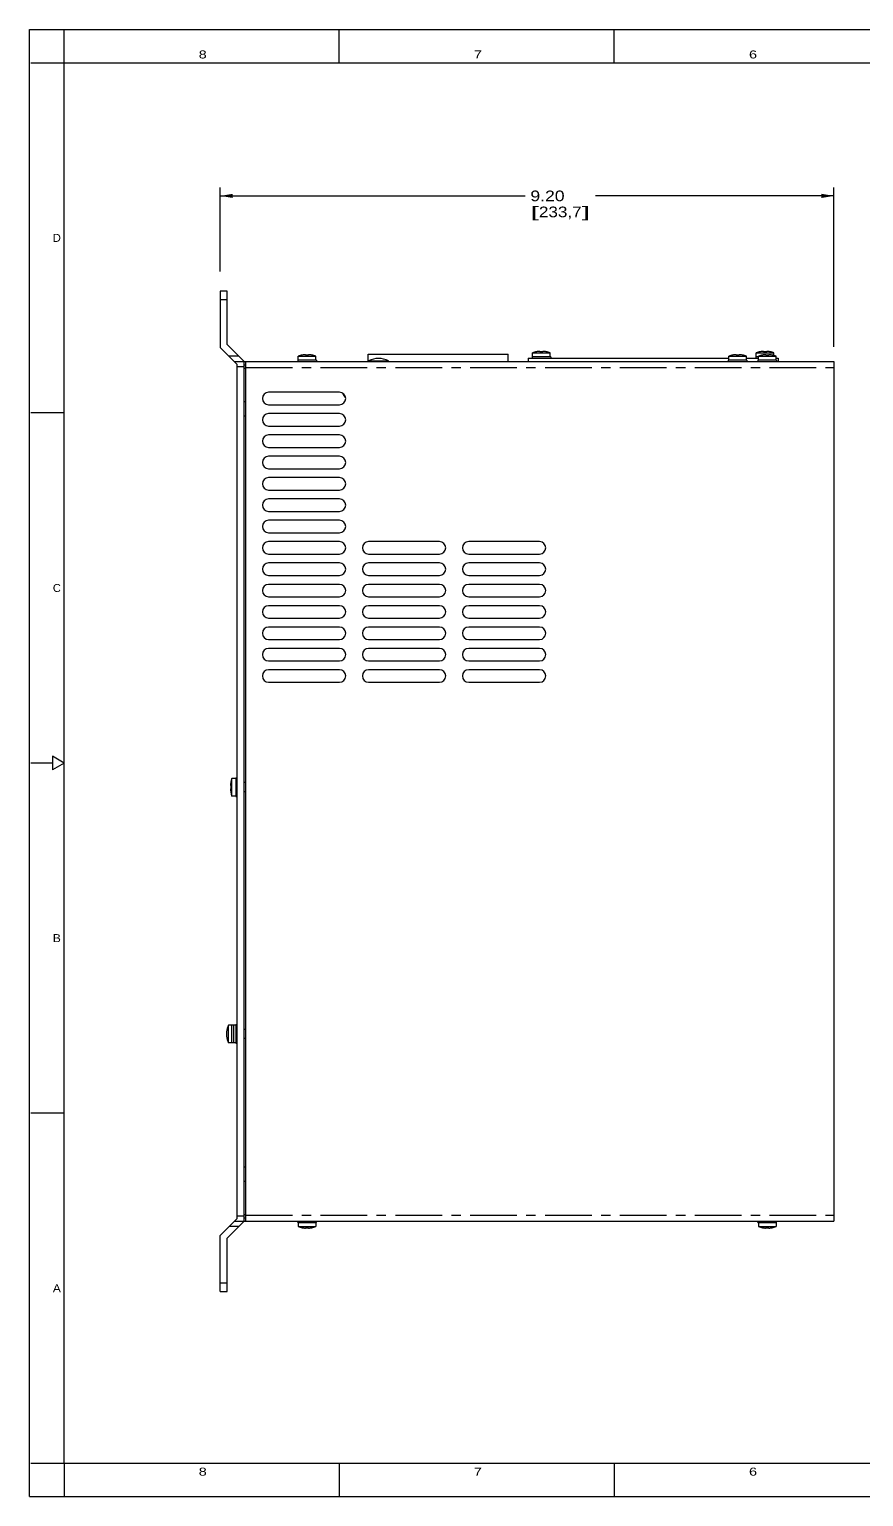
# Model space of a CAD drawing. Extents: x 0 to 34.1, y -0.3 to 21.7.
# Drawn here: x 0 to 12.51, y -0.26 to 21.74 of the extents above; entities that cross this region are included whole.
import ezdxf
from ezdxf.enums import TextEntityAlignment as Align

# ---------------------------------------------------------------- set-up
doc = ezdxf.new("R2010")
doc.units = 0
doc.header["$LTSCALE"] = 1.87
doc.linetypes.add('CENTER', pattern=[0.6, 0.375, -0.075, 0.075, -0.075])
doc.linetypes.add('DOT', pattern=[0.2, 0.1, -0.1])
doc.layers.get('0').update_dxf_attribs({"linetype": 'CONTINUOUS'})
doc.layers.add('DEFAULT_1', color=7, linetype='CENTER')
doc.dimstyles.get("Standard").update_dxf_attribs({"dimtxt": 2.5, "dimasz": 2.5, "dimexe": 1.25, "dimexo": 0.625, "dimtad": 1, "dimcen": 2.5, "dimazin": 3, "dimtfac": 1, "dimtmove": 0, "dimatfit": 3})

# ---------------------------------------------------------------- blocks, each defined once
blk = doc.blocks.new('*TEXT18')
at = {"color": 2, "linetype": 'BYBLOCK'}
blk.add_text('A', height=0.12, dxfattribs=at).set_placement((0.35213, 2.803332), (0.47213, 2.803332), align=Align.FIT)
blk = doc.blocks.new('*TEXT19')
at = {"color": 2, "linetype": 'BYBLOCK'}
blk.add_text('B', height=0.12, dxfattribs=at).set_placement((0.35213, 8.053332), (0.47213, 8.053332), align=Align.FIT)
blk = doc.blocks.new('*TEXT20')
at = {"color": 2, "linetype": 'BYBLOCK'}
blk.add_text('C', height=0.12, dxfattribs=at).set_placement((0.35213, 13.303332), (0.47213, 13.303332), align=Align.FIT)
blk = doc.blocks.new('*TEXT21')
at = {"color": 2, "linetype": 'BYBLOCK'}
blk.add_text('D', height=0.12, dxfattribs=at).set_placement((0.35213, 18.553332), (0.47213, 18.553332), align=Align.FIT)
blk = doc.blocks.new('*TEXT27')
at = {"color": 2, "linetype": 'BYBLOCK'}
blk.add_text('6', height=0.12, dxfattribs=at).set_placement((10.78963, 0.053332), (10.90963, 0.053332), align=Align.FIT)
blk = doc.blocks.new('*TEXT28')
at = {"color": 2, "linetype": 'BYBLOCK'}
blk.add_text('7', height=0.12, dxfattribs=at).set_placement((6.66463, 0.053332), (6.78463, 0.053332), align=Align.FIT)
blk = doc.blocks.new('*TEXT29')
at = {"color": 2, "linetype": 'BYBLOCK'}
blk.add_text('8', height=0.12, dxfattribs=at).set_placement((2.53965, 0.053332), (2.65965, 0.053332), align=Align.FIT)
blk = doc.blocks.new('*TEXT35')
at = {"color": 2, "linetype": 'BYBLOCK'}
blk.add_text('6', height=0.12, dxfattribs=at).set_placement((10.78963, 21.303332), (10.90963, 21.303332), align=Align.FIT)
blk = doc.blocks.new('*TEXT36')
at = {"color": 2, "linetype": 'BYBLOCK'}
blk.add_text('7', height=0.12, dxfattribs=at).set_placement((6.66463, 21.303332), (6.78463, 21.303332), align=Align.FIT)
blk = doc.blocks.new('*TEXT37')
at = {"color": 2, "linetype": 'BYBLOCK'}
blk.add_text('8', height=0.12, dxfattribs=at).set_placement((2.53965, 21.303332), (2.65965, 21.303332), align=Align.FIT)
blk = doc.blocks.new('*D65')
at = {"color": 2, "linetype": 'BYBLOCK'}
for p, q in [((2.862979, 18.111268), (2.862979, 19.367606)), ((12.062979, 16.97993), (12.062979, 19.367606)), ((2.862979, 19.242606), (7.431933, 19.242606)), ((12.062979, 19.242606), (8.487933, 19.242606))]:
    blk.add_line(p, q, dxfattribs=at)
for points in [[(3.050479, 19.211356), (3.050479, 19.273856), (2.862979, 19.242606)], [(11.875479, 19.273856), (11.875479, 19.211356), (12.062979, 19.242606)]]:
    blk.add_solid(points, dxfattribs=at)
for s, p, p2 in [('9.20', (7.511933, 19.162606), (8.023933, 19.162606)), ('[', (7.511933, 18.922606), (7.639933, 18.922606)), ('233,7', (7.639933, 18.922606), (8.279933, 18.922606)), (']', (8.279933, 18.922606), (8.407933, 18.922606))]:
    blk.add_text(s, height=0.16, dxfattribs=at).set_placement(p, p2, align=Align.FIT)

msp = doc.modelspace()

# ---------------------------------------------------------------- linework, layer by layer
for p, q in [((0, -0.26), (0, 21.74)), ((0, 21.74), (34, 21.74)), ((2.862979, 17.813116), (2.862979, 16.969624)), ((2.967979, 17.813116), (2.862979, 17.813116)), ((2.967979, 17.683116), (2.862979, 17.683116)), ((2.967979, 17.013116), (2.967979, 17.813116)), ((3.117979, 16.714624), (2.862979, 16.969624)), ((2.967979, 17.013116), (3.222979, 16.758116)), ((3.074487, 16.758116), (12.062979, 16.758116)), ((3.222979, 3.868116), (3.222979, 16.758116)), ((3.242979, 16.758116), (3.242979, 3.868116)), ((4.022979, 16.778116), (4.022979, 16.758116)), ((4.302977, 16.778116), (4.022981, 16.778116)), ((4.030479, 16.778116), (4.030479, 16.838116)), ((4.030479, 16.838116), (4.295479, 16.838116)), ((4.090086, 16.855006), (4.089531, 16.855621)), ((4.102652, 16.857311), (4.090086, 16.855006)), ((4.113947, 16.859002), (4.102785, 16.857331)), ((4.124198, 16.86023), (4.11416, 16.859028)), ((4.133625, 16.861103), (4.124385, 16.860247)), ((4.135147, 16.861161), (4.133625, 16.861103)), ((4.136695, 16.861211), (4.135147, 16.861161)), ((4.137612, 16.861161), (4.136695, 16.861211)), ((4.138517, 16.861103), (4.137612, 16.861161)), ((4.139243, 16.858438), (4.138517, 16.861103)), ((4.1402, 16.855006), (4.139243, 16.858438)), ((4.186711, 16.858421), (4.185758, 16.855006)), ((4.187441, 16.861103), (4.186711, 16.858421)), ((4.188347, 16.861161), (4.187441, 16.861103)), ((4.189263, 16.861211), (4.188347, 16.861161)), ((4.190811, 16.861161), (4.189263, 16.861211)), ((4.192334, 16.861103), (4.190811, 16.861161)), ((4.201402, 16.860267), (4.192334, 16.861103)), ((4.211609, 16.859056), (4.201574, 16.860247)), ((4.223058, 16.857352), (4.211798, 16.859028)), ((4.235872, 16.855006), (4.223173, 16.857331)), ((4.236427, 16.855621), (4.235872, 16.855006)), ((4.295479, 16.778116), (4.295479, 16.838116)), ((4.302979, 16.778116), (4.302979, 16.758116)), ((5.078979, 16.758116), (5.078979, 16.871416)), ((5.078979, 16.871416), (7.177979, 16.871416)), ((5.086479, 16.758116), (5.086479, 16.768782)), ((5.086479, 16.768782), (5.383479, 16.768782)), ((5.383479, 16.758116), (5.383479, 16.768782)), ((7.177979, 16.758116), (7.177979, 16.871416)), ((7.478479, 16.808116), (7.478479, 16.758116)), ((7.478479, 16.808116), (10.485479, 16.808116)), ((7.535979, 16.828116), (7.535979, 16.808116)), ((7.815977, 16.828116), (7.535981, 16.828116)), ((7.543479, 16.828116), (7.543479, 16.888116)), ((7.543479, 16.888116), (7.808479, 16.888116)), ((7.603086, 16.905006), (7.602531, 16.905621)), ((7.615652, 16.907311), (7.603086, 16.905006)), ((7.626947, 16.909002), (7.615785, 16.907331)), ((7.637198, 16.91023), (7.62716, 16.909028)), ((7.646625, 16.911103), (7.637385, 16.910247)), ((7.648147, 16.911161), (7.646625, 16.911103)), ((7.649695, 16.911211), (7.648147, 16.911161)), ((7.650612, 16.911161), (7.649695, 16.911211)), ((7.651517, 16.911103), (7.650612, 16.911161)), ((7.652243, 16.908438), (7.651517, 16.911103)), ((7.6532, 16.905006), (7.652243, 16.908438)), ((7.699711, 16.908421), (7.698758, 16.905006)), ((7.700441, 16.911103), (7.699711, 16.908421)), ((7.701347, 16.911161), (7.700441, 16.911103)), ((7.702263, 16.911211), (7.701347, 16.911161)), ((7.703811, 16.911161), (7.702263, 16.911211)), ((7.705334, 16.911103), (7.703811, 16.911161)), ((7.714402, 16.910267), (7.705334, 16.911103)), ((7.724609, 16.909056), (7.714574, 16.910247)), ((7.736058, 16.907352), (7.724798, 16.909028)), ((7.748872, 16.905006), (7.736173, 16.907331)), ((7.749427, 16.905621), (7.748872, 16.905006)), ((7.808479, 16.828116), (7.808479, 16.888116)), ((7.815979, 16.828116), (7.815979, 16.808116)), ((10.477979, 16.778116), (10.477979, 16.758116)), ((10.757977, 16.778116), (10.477982, 16.778116)), ((10.485479, 16.778116), (10.485479, 16.838116)), ((10.485479, 16.838116), (10.750479, 16.838116)), ((10.545086, 16.855006), (10.544531, 16.855621)), ((10.557668, 16.857312), (10.545086, 16.855006)), ((10.568901, 16.858996), (10.557668, 16.857312)), ((10.579329, 16.860242), (10.569043, 16.859013)), ((10.588625, 16.861103), (10.579329, 16.860242)), ((10.590147, 16.861161), (10.588625, 16.861103)), ((10.591695, 16.861211), (10.590147, 16.861161)), ((10.592612, 16.861161), (10.591695, 16.861211)), ((10.593517, 16.861103), (10.592612, 16.861161)), ((10.594249, 16.858416), (10.593517, 16.861103)), ((10.5952, 16.855006), (10.594249, 16.858416)), ((10.643347, 16.861161), (10.642441, 16.861103)), ((10.644263, 16.861211), (10.643347, 16.861161)), ((10.645811, 16.861161), (10.644263, 16.861211)), ((10.647334, 16.861103), (10.645811, 16.861161)), ((10.65663, 16.860242), (10.647334, 16.861103)), ((10.666789, 16.859032), (10.65663, 16.860242)), ((10.67829, 16.857312), (10.666915, 16.859013)), ((10.690872, 16.855006), (10.67829, 16.857312)), ((10.691427, 16.855621), (10.690872, 16.855006)), ((10.750479, 16.778116), (10.750479, 16.838116)), ((10.750479, 16.808116), (10.930479, 16.808116)), ((10.757979, 16.778116), (10.757979, 16.758116)), ((10.890979, 16.828116), (10.890979, 16.808116)), ((10.930479, 16.828116), (10.890981, 16.828116)), ((10.898479, 16.828116), (10.898479, 16.888116)), ((10.898479, 16.888116), (11.163479, 16.888116)), ((10.922979, 16.778116), (10.922979, 16.758116)), ((11.202977, 16.778116), (10.922981, 16.778116)), ((10.930479, 16.778116), (10.930479, 16.838116)), ((10.930479, 16.838116), (11.195479, 16.838116)), ((10.958086, 16.905006), (10.957531, 16.905621)), ((10.970652, 16.907311), (10.958086, 16.905006)), ((10.981947, 16.909002), (10.970785, 16.907331)), ((10.992198, 16.91023), (10.98216, 16.909028)), ((10.990086, 16.855006), (10.989531, 16.855621)), ((11.002652, 16.857311), (10.990086, 16.855006)), ((11.001625, 16.911103), (10.992385, 16.910247)), ((11.003147, 16.911161), (11.001625, 16.911103)), ((11.013947, 16.859002), (11.002785, 16.857331)), ((11.004695, 16.911211), (11.003147, 16.911161)), ((11.005612, 16.911161), (11.004695, 16.911211)), ((11.006517, 16.911103), (11.005612, 16.911161)), ((11.007243, 16.908438), (11.006517, 16.911103)), ((11.0082, 16.905006), (11.007243, 16.908438)), ((11.024198, 16.86023), (11.01416, 16.859028)), ((11.033625, 16.861103), (11.024385, 16.860247)), ((11.035147, 16.861161), (11.033625, 16.861103)), ((11.036695, 16.861211), (11.035147, 16.861161)), ((11.037612, 16.861161), (11.036695, 16.861211)), ((11.038517, 16.861103), (11.037612, 16.861161)), ((11.039243, 16.858438), (11.038517, 16.861103)), ((11.0402, 16.855006), (11.039243, 16.858438)), ((11.054711, 16.908421), (11.053758, 16.905006)), ((11.055441, 16.911103), (11.054711, 16.908421)), ((11.056347, 16.911161), (11.055441, 16.911103)), ((11.057263, 16.911211), (11.056347, 16.911161)), ((11.058811, 16.911161), (11.057263, 16.911211)), ((11.060334, 16.911103), (11.058811, 16.911161)), ((11.069402, 16.910267), (11.060334, 16.911103)), ((11.079609, 16.909056), (11.069574, 16.910247)), ((11.091058, 16.907352), (11.079798, 16.909028)), ((11.086711, 16.858421), (11.085758, 16.855006)), ((11.087441, 16.861103), (11.086711, 16.858421)), ((11.088347, 16.861161), (11.087441, 16.861103)), ((11.089263, 16.861211), (11.088347, 16.861161)), ((11.090811, 16.861161), (11.089263, 16.861211)), ((11.092334, 16.861103), (11.090811, 16.861161)), ((11.103872, 16.905006), (11.091173, 16.907331)), ((11.101402, 16.860267), (11.092334, 16.861103)), ((11.111609, 16.859056), (11.101574, 16.860247)), ((11.104427, 16.905621), (11.103872, 16.905006)), ((11.123058, 16.857352), (11.111798, 16.859028)), ((11.135872, 16.855006), (11.123173, 16.857331)), ((11.136427, 16.855621), (11.135872, 16.855006)), ((11.163479, 16.848913), (11.163479, 16.888116)), ((11.195479, 16.778116), (11.195479, 16.838116)), ((11.195479, 16.808116), (11.228479, 16.808116)), ((11.202979, 16.778116), (11.202979, 16.758116)), ((11.228479, 16.808116), (11.228479, 16.758116)), ((12.062979, 16.758116), (12.062979, 3.868116)), ((3.117979, 3.911609), (3.117979, 16.714624)), ((3.222979, 16.708116), (3.242979, 16.708116)), ((3.222979, 16.658116), (3.242979, 16.658116)), ((4.649479, 16.298116), (3.586479, 16.298116)), ((12.063865, 16.407148), (12.062979, 16.413066)), ((12.062979, 16.303172), (12.063891, 16.309297)), ((12.065093, 16.396898), (12.063891, 16.406935)), ((12.063919, 16.309486), (12.06511, 16.319522)), ((12.065966, 16.387471), (12.06511, 16.396711)), ((12.06513, 16.319693), (12.065966, 16.328762)), ((12.066024, 16.385948), (12.065966, 16.387471)), ((12.065966, 16.382578), (12.066024, 16.383484)), ((12.066024, 16.332749), (12.065966, 16.333654)), ((12.065966, 16.328762), (12.066024, 16.330284)), ((12.066074, 16.3844), (12.066024, 16.385948)), ((12.066024, 16.383484), (12.066074, 16.3844)), ((12.066074, 16.331832), (12.066024, 16.332749)), ((12.066024, 16.330284), (12.066074, 16.331832)), ((3.222979, 16.158116), (3.242979, 16.158116)), ((3.586479, 16.111116), (4.649479, 16.111116)), ((3.222979, 15.943852), (3.242979, 15.943852)), ((4.649479, 15.978116), (3.586479, 15.978116)), ((3.586479, 15.791116), (4.649479, 15.791116)), ((4.649479, 15.658116), (3.586479, 15.658116)), ((3.586479, 15.471116), (4.649479, 15.471116)), ((4.649479, 15.338116), (3.586479, 15.338116)), ((3.586479, 15.151116), (4.649479, 15.151116)), ((4.649479, 15.018116), (3.586479, 15.018116)), ((3.586479, 14.831116), (4.649479, 14.831116)), ((4.649479, 14.698116), (3.586479, 14.698116)), ((3.586479, 14.511116), (4.649479, 14.511116)), ((4.649479, 14.378116), (3.586479, 14.378116)), ((3.586479, 14.191116), (4.649479, 14.191116)), ((4.649479, 14.058116), (3.586479, 14.058116)), ((3.586479, 13.871116), (4.649479, 13.871116)), ((6.149479, 14.058116), (5.086479, 14.058116)), ((5.086479, 13.871116), (6.149479, 13.871116)), ((7.649479, 14.058116), (6.586479, 14.058116)), ((6.586479, 13.871116), (7.649479, 13.871116)), ((4.649479, 13.738116), (3.586479, 13.738116)), ((6.149479, 13.738116), (5.086479, 13.738116)), ((7.649479, 13.738116), (6.586479, 13.738116)), ((3.586479, 13.551116), (4.649479, 13.551116)), ((5.086479, 13.551116), (6.149479, 13.551116)), ((6.586479, 13.551116), (7.649479, 13.551116)), ((4.649479, 13.418116), (3.586479, 13.418116)), ((3.586479, 13.231116), (4.649479, 13.231116)), ((6.149479, 13.418116), (5.086479, 13.418116)), ((5.086479, 13.231116), (6.149479, 13.231116)), ((7.649479, 13.418116), (6.586479, 13.418116)), ((6.586479, 13.231116), (7.649479, 13.231116)), ((4.649479, 13.098116), (3.586479, 13.098116)), ((6.149479, 13.098116), (5.086479, 13.098116)), ((7.649479, 13.098116), (6.586479, 13.098116)), ((3.586479, 12.911116), (4.649479, 12.911116)), ((4.649479, 12.778116), (3.586479, 12.778116)), ((5.086479, 12.911116), (6.149479, 12.911116)), ((6.149479, 12.778116), (5.086479, 12.778116)), ((6.586479, 12.911116), (7.649479, 12.911116)), ((7.649479, 12.778116), (6.586479, 12.778116)), ((3.586479, 12.591116), (4.649479, 12.591116)), ((5.086479, 12.591116), (6.149479, 12.591116)), ((6.586479, 12.591116), (7.649479, 12.591116)), ((4.649479, 12.458116), (3.586479, 12.458116)), ((6.149479, 12.458116), (5.086479, 12.458116)), ((7.649479, 12.458116), (6.586479, 12.458116)), ((3.586479, 12.271116), (4.649479, 12.271116)), ((4.649479, 12.138116), (3.586479, 12.138116)), ((5.086479, 12.271116), (6.149479, 12.271116)), ((6.149479, 12.138116), (5.086479, 12.138116)), ((6.586479, 12.271116), (7.649479, 12.271116)), ((7.649479, 12.138116), (6.586479, 12.138116)), ((3.586479, 11.951116), (4.649479, 11.951116)), ((5.086479, 11.951116), (6.149479, 11.951116)), ((6.586479, 11.951116), (7.649479, 11.951116)), ((3.014934, 10.403948), (3.014884, 10.4024)), ((3.014884, 10.4024), (3.014934, 10.401484)), ((3.014934, 10.350749), (3.014884, 10.349832)), ((3.014884, 10.349832), (3.014934, 10.348284)), ((3.014992, 10.405471), (3.014934, 10.403948)), ((3.014934, 10.401484), (3.014992, 10.400578)), ((3.014992, 10.351654), (3.014934, 10.350749)), ((3.014934, 10.348284), (3.014992, 10.346762)), ((3.015834, 10.414597), (3.014992, 10.405471)), ((3.014992, 10.400578), (3.016557, 10.400154)), ((3.017669, 10.352383), (3.014992, 10.351654)), ((3.014992, 10.346762), (3.015851, 10.337495)), ((3.017052, 10.424839), (3.015851, 10.414737)), ((3.018774, 10.43637), (3.017075, 10.424994)), ((3.021089, 10.353337), (3.017669, 10.352383)), ((3.021089, 10.449009), (3.018774, 10.43637)), ((3.020474, 10.449564), (3.021089, 10.449009)), ((3.037979, 10.243616), (3.037979, 10.508616)), ((3.097979, 10.508616), (3.037979, 10.508616)), ((3.097979, 10.516116), (3.097979, 10.236116)), ((3.097979, 10.516116), (3.117979, 10.516116)), ((3.242979, 10.445116), (3.222979, 10.445116)), ((3.015865, 10.337342), (3.017075, 10.327239)), ((3.017096, 10.327065), (3.018774, 10.315862)), ((3.01879, 10.315754), (3.021089, 10.303223)), ((3.021089, 10.303223), (3.020474, 10.302668)), ((3.097979, 10.243616), (3.037979, 10.243616)), ((3.097979, 10.236116), (3.117979, 10.236116)), ((3.242979, 10.307116), (3.222979, 10.307116)), ((2.953552, 6.690708), (2.953473, 6.687624)), ((2.953473, 6.687624), (2.953549, 6.685856)), ((2.953549, 6.666376), (2.953473, 6.664609)), ((2.953473, 6.664609), (2.953552, 6.661524)), ((2.953549, 6.685856), (2.953664, 6.684154)), ((2.953664, 6.668078), (2.953549, 6.666376)), ((2.953668, 6.693583), (2.953552, 6.690708)), ((2.953552, 6.661524), (2.953668, 6.658649)), ((2.953664, 6.684154), (2.953813, 6.682506)), ((2.953813, 6.669727), (2.953664, 6.668078)), ((2.953813, 6.696267), (2.953668, 6.693583)), ((2.953668, 6.658649), (2.953813, 6.655965)), ((2.954168, 6.700531), (2.953813, 6.696267)), ((2.953813, 6.682506), (2.954982, 6.682348)), ((2.954982, 6.669884), (2.953813, 6.669727)), ((2.953813, 6.655965), (2.954168, 6.651701)), ((2.954561, 6.704524), (2.954168, 6.700531)), ((2.954168, 6.651701), (2.954561, 6.647709)), ((2.954982, 6.708236), (2.954561, 6.704524)), ((2.954561, 6.647709), (2.954982, 6.643997)), ((2.954914, 6.708283), (2.954982, 6.708236)), ((2.954982, 6.643997), (2.954914, 6.64395)), ((2.987979, 6.543616), (2.987979, 6.808616)), ((3.097979, 6.808616), (2.987979, 6.808616)), ((3.037979, 6.543616), (3.037979, 6.808616)), ((3.067979, 6.543616), (3.067979, 6.808616)), ((3.097979, 6.816116), (3.097979, 6.536116)), ((3.097979, 6.816116), (3.117979, 6.816116)), ((3.242979, 6.745116), (3.222979, 6.745116)), ((3.242979, 6.607116), (3.222979, 6.607116)), ((3.097979, 6.543616), (2.987979, 6.543616)), ((3.097979, 6.536116), (3.117979, 6.536116)), ((3.222979, 4.68238), (3.242979, 4.68238)), ((3.222979, 4.468116), (3.242979, 4.468116)), ((12.063865, 4.317148), (12.062979, 4.323066)), ((12.062979, 4.213172), (12.063891, 4.219297)), ((12.065093, 4.306898), (12.063891, 4.316935)), ((12.063919, 4.219486), (12.06511, 4.229522)), ((12.065966, 4.297471), (12.06511, 4.306711)), ((12.06513, 4.229693), (12.065966, 4.238762)), ((12.066024, 4.295948), (12.065966, 4.297471)), ((12.065966, 4.292578), (12.066024, 4.293484)), ((12.066024, 4.242749), (12.065966, 4.243654)), ((12.065966, 4.238762), (12.066024, 4.240284)), ((12.066074, 4.2944), (12.066024, 4.295948)), ((12.066024, 4.293484), (12.066074, 4.2944)), ((12.066074, 4.241832), (12.066024, 4.242749)), ((12.066024, 4.240284), (12.066074, 4.241832)), ((3.222979, 3.968116), (3.242979, 3.968116)), ((2.862979, 3.656609), (3.117979, 3.911609)), ((2.967979, 3.613116), (3.222979, 3.868116)), ((3.074487, 3.868116), (12.062979, 3.868116)), ((3.222979, 3.918116), (3.242979, 3.918116)), ((4.022979, 3.848116), (4.022979, 3.868116)), ((4.022981, 3.848116), (4.302977, 3.848116)), ((4.030479, 3.848116), (4.030479, 3.788116)), ((4.030479, 3.788116), (4.295479, 3.788116)), ((4.089531, 3.770611), (4.090086, 3.771226)), ((4.090086, 3.771226), (4.102785, 3.768901)), ((4.1029, 3.76888), (4.11416, 3.767205)), ((4.114349, 3.767176), (4.124385, 3.765985)), ((4.124556, 3.765965), (4.133625, 3.765129)), ((4.133625, 3.765129), (4.135147, 3.765071)), ((4.135147, 3.765071), (4.136695, 3.765021)), ((4.136695, 3.765021), (4.137612, 3.765071)), ((4.137612, 3.765071), (4.138517, 3.765129)), ((4.138517, 3.765129), (4.139247, 3.767811)), ((4.139247, 3.767811), (4.1402, 3.771226)), ((4.185758, 3.771226), (4.186716, 3.767794)), ((4.186716, 3.767794), (4.187441, 3.765129)), ((4.187441, 3.765129), (4.188347, 3.765071)), ((4.188347, 3.765071), (4.189263, 3.765021)), ((4.189263, 3.765021), (4.190811, 3.765071)), ((4.190811, 3.765071), (4.192334, 3.765129)), ((4.192334, 3.765129), (4.201574, 3.765985)), ((4.201761, 3.766003), (4.211798, 3.767205)), ((4.212011, 3.76723), (4.223173, 3.768901)), ((4.223307, 3.768921), (4.235872, 3.771226)), ((4.235872, 3.771226), (4.236427, 3.770611)), ((4.295479, 3.848116), (4.295479, 3.788116)), ((4.302979, 3.848116), (4.302979, 3.868116)), ((10.922979, 3.848116), (10.922979, 3.868116)), ((10.922981, 3.848116), (11.202977, 3.848116)), ((10.930479, 3.848116), (10.930479, 3.788116)), ((10.930479, 3.788116), (11.195479, 3.788116)), ((10.989531, 3.770611), (10.990086, 3.771226)), ((10.990086, 3.771226), (11.002785, 3.768901)), ((11.0029, 3.76888), (11.01416, 3.767205)), ((11.014349, 3.767176), (11.024385, 3.765985)), ((11.024556, 3.765965), (11.033625, 3.765129)), ((11.033625, 3.765129), (11.035147, 3.765071)), ((11.035147, 3.765071), (11.036695, 3.765021)), ((11.036695, 3.765021), (11.037612, 3.765071)), ((11.037612, 3.765071), (11.038517, 3.765129)), ((11.038517, 3.765129), (11.039247, 3.767811)), ((11.039247, 3.767811), (11.0402, 3.771226)), ((11.085758, 3.771226), (11.086716, 3.767794)), ((11.086716, 3.767794), (11.087441, 3.765129)), ((11.087441, 3.765129), (11.088347, 3.765071)), ((11.088347, 3.765071), (11.089263, 3.765021)), ((11.089263, 3.765021), (11.090811, 3.765071)), ((11.090811, 3.765071), (11.092334, 3.765129)), ((11.092334, 3.765129), (11.101574, 3.765985)), ((11.101761, 3.766003), (11.111798, 3.767205)), ((11.112011, 3.76723), (11.123173, 3.768901)), ((11.123307, 3.768921), (11.135872, 3.771226)), ((11.135872, 3.771226), (11.136427, 3.770611)), ((11.195479, 3.848116), (11.195479, 3.788116)), ((11.202979, 3.848116), (11.202979, 3.868116)), ((2.862979, 2.813116), (2.862979, 3.656609)), ((2.967979, 2.813116), (2.967979, 3.613116)), ((2.862979, 2.943116), (2.967979, 2.943116)), ((2.862979, 2.813116), (2.967979, 2.813116)), ((0, -0.26), (34, -0.26))]:
    msp.add_line(p, q)
at = {"color": 6}
for p, q in [((0.51999, 0.238332), (0.51999, 21.738332)), ((4.64499, 21.238332), (4.64499, 21.738332)), ((8.76999, 21.238332), (8.76999, 21.738332)), ((0.01999, 21.238332), (34.01999, 21.238332)), ((0.51999, 15.988332), (0.01999, 15.988332)), ((0.34499, 10.839372), (0.34499, 10.637292)), ((0.51999, 10.738332), (0.345, 10.839372)), ((0.34499, 10.738332), (0.01999, 10.738332)), ((0.51999, 10.738332), (0.34499, 10.637292)), ((0.51999, 5.488332), (0.01999, 5.488332)), ((0.01999, 0.238332), (34.01999, 0.238332)), ((0.521149, 0.238332), (0.521149, -0.261668)), ((4.64499, 0.238332), (4.64499, -0.261668)), ((8.76999, 0.238332), (8.76999, -0.261668))]:
    msp.add_line(p, q, dxfattribs=at)
at = {"color": 2, "linetype": 'DOT'}
msp.add_line((0, -0.261668), (33.999991, -0.261668), dxfattribs=at)
for points in [[(4.162979, 16.855621), (4.155254, 16.85555), (4.147672, 16.855344), (4.140329, 16.855012)], [(4.185758, 16.855006), (4.178291, 16.855343), (4.170707, 16.85555), (4.162979, 16.855621)], [(7.675979, 16.905621), (7.668254, 16.90555), (7.660672, 16.905344), (7.653329, 16.905012)], [(7.698758, 16.905006), (7.691291, 16.905343), (7.683707, 16.90555), (7.675979, 16.905621)], [(10.617979, 16.855621), (10.610254, 16.85555), (10.60267, 16.855343), (10.595329, 16.855012)], [(10.640758, 16.855006), (10.633293, 16.855343), (10.625709, 16.85555), (10.617979, 16.855621)], [(10.642441, 16.861103), (10.641703, 16.858392), (10.641297, 16.856925), (10.640758, 16.855006)], [(11.030979, 16.905621), (11.023254, 16.90555), (11.015672, 16.905344), (11.008329, 16.905012)], [(11.053758, 16.905006), (11.046291, 16.905343), (11.038707, 16.90555), (11.030979, 16.905621)], [(11.062979, 16.855621), (11.055254, 16.85555), (11.047672, 16.855344), (11.040329, 16.855012)], [(11.085758, 16.855006), (11.078291, 16.855343), (11.070707, 16.85555), (11.062979, 16.855621)], [(3.016557, 10.400154), (3.019159, 10.399437), (3.021089, 10.398895)], [(3.021089, 10.398895), (3.020752, 10.391429), (3.020545, 10.383845), (3.020474, 10.376116)], [(3.020474, 10.376116), (3.020545, 10.368391), (3.020752, 10.360808), (3.021083, 10.353466)], [(2.954982, 6.682348), (2.954944, 6.680291), (2.954922, 6.678215), (2.954914, 6.676116)], [(2.954914, 6.676116), (2.954922, 6.674019), (2.954944, 6.671943), (2.954982, 6.669884)], [(4.1402, 3.771226), (4.147668, 3.770889), (4.155251, 3.770682), (4.162979, 3.770611)], [(4.162979, 3.770611), (4.170704, 3.770682), (4.178287, 3.770889), (4.18563, 3.77122)], [(11.0402, 3.771226), (11.047668, 3.770889), (11.055251, 3.770682), (11.062979, 3.770611)], [(11.062979, 3.770611), (11.070704, 3.770682), (11.078287, 3.770889), (11.08563, 3.77122)]]:
    msp.add_lwpolyline(points)
for centre, radius, start, end in [((4.162979, 16.499491), 0.363625, 101.653327, 111.369825), ((4.162979, 16.499491), 0.363625, 68.630175, 78.346673), ((5.234979, 16.492116), 0.314, 61.775346, 118.224654), ((7.675979, 16.549491), 0.363625, 101.653327, 111.369825), ((7.675979, 16.549491), 0.363625, 68.630175, 78.346673), ((10.617979, 16.499491), 0.363625, 101.653338, 111.369825), ((10.617979, 16.499491), 0.363625, 68.630175, 78.346662), ((11.030979, 16.549491), 0.363625, 101.653327, 111.369825), ((11.062979, 16.499491), 0.363625, 101.653327, 111.369825), ((11.030979, 16.549491), 0.363625, 68.630175, 78.346673), ((11.062979, 16.499491), 0.363625, 68.630175, 78.346673), ((3.586479, 16.204616), 0.0935, 90, 270), ((4.649479, 16.204616), 0.0935, 270, 450), ((4.827979, 16.333116), 0.14, 200.827109, 231.051959), ((4.827979, 16.333116), 0.1325, 205.035381, 225.44558), ((3.586479, 15.884616), 0.0935, 90, 270), ((4.649479, 15.884616), 0.0935, 270, 450), ((3.586479, 15.564616), 0.0935, 90, 270), ((4.649479, 15.564616), 0.0935, 270, 450), ((3.586479, 15.244616), 0.0935, 90, 270), ((4.649479, 15.244616), 0.0935, 270, 450), ((3.586479, 14.924616), 0.0935, 90, 270), ((4.649479, 14.924616), 0.0935, 270, 450), ((3.586479, 14.604616), 0.0935, 90, 270), ((4.649479, 14.604616), 0.0935, 270, 450), ((3.586479, 14.284616), 0.0935, 90, 270), ((4.649479, 14.284616), 0.0935, 270, 450), ((3.586479, 13.964616), 0.0935, 90, 270), ((4.649479, 13.964616), 0.0935, 270, 450), ((5.086479, 13.964616), 0.0935, 90, 270), ((6.149479, 13.964616), 0.0935, 270, 450), ((6.586479, 13.964616), 0.0935, 90, 270), ((7.649479, 13.964616), 0.0935, 270, 450), ((3.586479, 13.644616), 0.0935, 90, 270), ((4.649479, 13.644616), 0.0935, 270, 450), ((5.086479, 13.644616), 0.0935, 90, 270), ((6.149479, 13.644616), 0.0935, 270, 450), ((6.586479, 13.644616), 0.0935, 90, 270), ((7.649479, 13.644616), 0.0935, 270, 450), ((3.586479, 13.324616), 0.0935, 90, 270), ((4.649479, 13.324616), 0.0935, 270, 450), ((5.086479, 13.324616), 0.0935, 90, 270), ((6.149479, 13.324616), 0.0935, 270, 450), ((6.586479, 13.324616), 0.0935, 90, 270), ((7.649479, 13.324616), 0.0935, 270, 450), ((3.586479, 13.004616), 0.0935, 90, 270), ((4.649479, 13.004616), 0.0935, 270, 450), ((5.086479, 13.004616), 0.0935, 90, 270), ((6.149479, 13.004616), 0.0935, 270, 450), ((6.586479, 13.004616), 0.0935, 90, 270), ((7.649479, 13.004616), 0.0935, 270, 450), ((3.586479, 12.684616), 0.0935, 90, 270), ((4.649479, 12.684616), 0.0935, 270, 450), ((5.086479, 12.684616), 0.0935, 90, 270), ((6.149479, 12.684616), 0.0935, 270, 450), ((6.586479, 12.684616), 0.0935, 90, 270), ((7.649479, 12.684616), 0.0935, 270, 450), ((3.586479, 12.364616), 0.0935, 90, 270), ((4.649479, 12.364616), 0.0935, 270, 450), ((5.086479, 12.364616), 0.0935, 90, 270), ((6.149479, 12.364616), 0.0935, 270, 450), ((6.586479, 12.364616), 0.0935, 90, 270), ((7.649479, 12.364616), 0.0935, 270, 450), ((3.586479, 12.044616), 0.0935, 90, 270), ((4.649479, 12.044616), 0.0935, 270, 450), ((5.086479, 12.044616), 0.0935, 90, 270), ((6.149479, 12.044616), 0.0935, 270, 450), ((6.586479, 12.044616), 0.0935, 90, 270), ((7.649479, 12.044616), 0.0935, 270, 450), ((3.376604, 10.376116), 0.363625, 158.630175, 168.346667), ((3.376604, 10.376116), 0.363625, 191.653333, 201.369825), ((3.221283, 6.676116), 0.268304, 150.406476, 173.10114), ((3.221283, 6.676116), 0.268304, 186.89886, 209.593524), ((4.162979, 4.126741), 0.363625, 248.630175, 258.346673), ((4.162979, 4.126741), 0.363625, 281.653327, 291.369825), ((11.062979, 4.126741), 0.363625, 248.630175, 258.346673), ((11.062979, 4.126741), 0.363625, 281.653327, 291.369825)]:
    msp.add_arc(centre, radius, start, end)
at = {"layer": 'DEFAULT_1'}
for p, q in [((3.142979, 16.838116), (2.994487, 16.838116)), ((3.222979, 16.678116), (3.117979, 16.678116)), ((3.242979, 16.668116), (12.062979, 16.668116)), ((3.142979, 3.788116), (2.994487, 3.788116)), ((3.117979, 3.948116), (3.222979, 3.948116)), ((3.242979, 3.958116), (12.062979, 3.958116))]:
    msp.add_line(p, q, dxfattribs=at)

# ---------------------------------------------------------------- block references
at = {"color": 2}
for name in ['*TEXT37', '*TEXT36', '*TEXT35', '*TEXT21', '*TEXT20', '*TEXT19', '*TEXT18', '*TEXT29', '*TEXT28', '*TEXT27']:
    msp.add_blockref(name, (0, 0), dxfattribs=at)

# ---------------------------------------------------------------- dimensions: what is measured, and where the dimension line sits
dim = msp.add_linear_dim(base=(2.862979, 19.242606), p1=(12.062979, 16.97993), p2=(2.862979, 18.111268), angle=180, dimstyle='Standard', dxfattribs=at)
dim.commit()
dim.dimension.update_dxf_attribs({"geometry": '*D65', "text_midpoint": (7.959933, 19.122606)})

doc.saveas('drawing.dxf')
